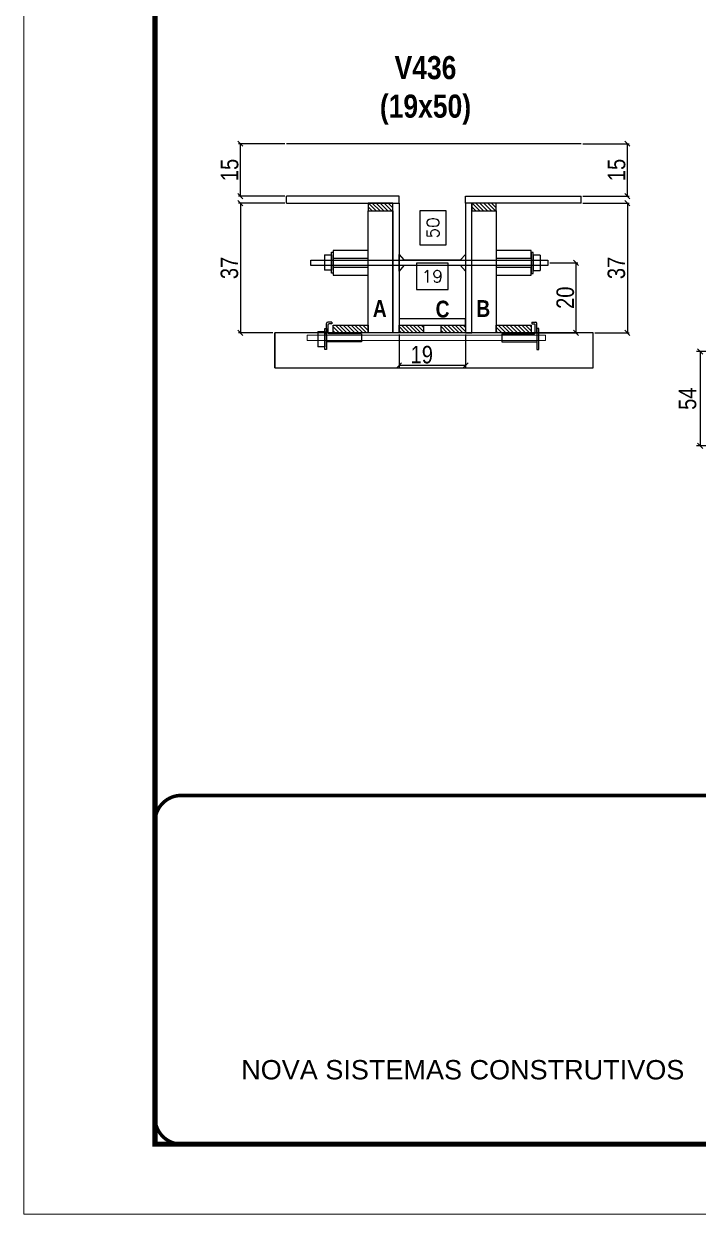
# Model space of a CAD drawing. Extents: x -3394 to 16474, y -5031 to 14397.
# Drawn here: x 7442 to 7828, y 3009 to 3689 of the extents above; entities that cross this region are included whole.
import ezdxf

# ---------------------------------------------------------------- set-up
doc = ezdxf.new("R2010")
doc.units = 0
doc.linetypes.add('CONTINUO', pattern=[0])
doc.linetypes.add('DASHED', pattern=[0.75, 0.5, -0.25])
doc.layers.get('0').update_dxf_attribs({"linetype": 'CONTINUOUS'})
doc.layers.get('Defpoints').update_dxf_attribs({"linetype": 'CONTINUOUS'})
for name, color, linetype in [('1HACHURA MADEIRAS', 1, 'CONTINUOUS'), ('barrote', 251, 'CONTINUOUS'), ('COTA', 241, 'CONTINUOUS'), ('Cota Seção (2x)', 4, 'CONTINUOUS'), ('detalhes', 4, 'CONTINUOUS'), ('NOMENCLATURA', 7, 'CONTINUOUS'), ('Painéis', 200, 'CONTINUOUS'), ('presilha', 1, 'CONTINUOUS'), ('SARR_2.2x10', 60, 'CONTINUOUS'), ('SARR_2.2x7', 40, 'CONTINUOUS'), ('SARR_3.5x7', 81, 'CONTINUOUS'), ('Tubo de PVC', 51, 'CONTINUOUS')]:
    doc.layers.add(name, color=color, linetype=linetype)
for name, color, linetype, lineweight in [('CONCRETO', 251, 'CONTINUOUS', 25), ('Folhas', 255, 'CONTINUOUS', 9), ('SARRAFO DE PRESSAO', 251, 'DASHED', 9), ('SCO-___-LAJ', 2, 'CONTINUOUS', 0)]:
    doc.layers.add(name, color=color, linetype=linetype, lineweight=lineweight)
doc.styles.add('ARIAL', font='arial.ttf')
doc.styles.add('COTA TECNICA', font='techl___.ttf', dxfattribs={"height": 10})
doc.styles.add('COTA TECNICA 2X', font='techl___.ttf', dxfattribs={"height": 10})
doc.styles.add('ROMANS', font='romans.shx')
doc.styles.add('TECNICA', font='techb___.ttf', dxfattribs={"height": 10})
doc.dimstyles.new('Cota Seção interna', dxfattribs={"dimtxt": 7, "dimasz": 6, "dimexe": 0.18, "dimexo": 2, "dimgap": -4, "dimtad": 3, "dimdec": 1, "dimlfac": 0.5, "dimzin": 12, "dimdsep": 46, "dimtxsty": 'ROMANS', "dimblk": 'ARCHTICK', "dimcen": 0.09, "dimse1": 1, "dimse2": 1, "dimsd1": 1, "dimsd2": 1, "dimclrd": 180, "dimclre": 5, "dimclrt": 1, "dimadec": 0, "dimazin": 3, "dimtfac": 1, "dimtdec": 1, "dimtofl": 0, "dimtmove": 0, "dimatfit": 3, "dimldrblk": 'ARCHTICK', "dimfxl": 1, "dimtolj": 1, "dimtzin": 0, "dimarcsym": 0})
doc.dimstyles.new('PAINEL', dxfattribs={"dimtxt": 10, "dimasz": 3, "dimexe": 3, "dimexo": 3, "dimgap": 3, "dimtad": 1, "dimdec": 1, "dimzin": 12, "dimdsep": 46, "dimtxsty": 'COTA TECNICA', "dimblk1": 'OBLIQUE', "dimblk2": 'OBLIQUE', "dimsah": 1, "dimcen": 0.9, "dimclrd": 4, "dimclre": 4, "dimclrt": 240, "dimadec": 1, "dimazin": 3, "dimtfac": 1, "dimtdec": 1, "dimtmove": 0, "dimatfit": 3, "dimfxl": 1, "dimtolj": 1, "dimtzin": 12, "dimarcsym": 0})
doc.dimstyles.new('SECAO', dxfattribs={"dimscale": 0.333333, "dimtxt": 5, "dimasz": 9, "dimexe": 3, "dimexo": 3, "dimgap": 3, "dimtad": 1, "dimdec": 1, "dimlfac": 0.5, "dimzin": 12, "dimdsep": 46, "dimtxsty": 'COTA TECNICA 2X', "dimblk1": 'OBLIQUE', "dimblk2": 'OBLIQUE', "dimsah": 1, "dimcen": 0.9, "dimclrd": 4, "dimclre": 4, "dimclrt": 240, "dimadec": 1, "dimazin": 3, "dimtfac": 1, "dimtdec": 1, "dimtmove": 0, "dimatfit": 3, "dimfxl": 1, "dimtolj": 1, "dimtzin": 12, "dimarcsym": 0})

# ---------------------------------------------------------------- blocks, each defined once
blk = doc.blocks.new('9999999999')
at = {"color": 30, "linetype": 'CONTINUO', "const_width": 2}
blk.add_lwpolyline([(99583.98, 34230.21), (99583.98, 34414.45, 0.414214), (99568.98, 34429.45), (98228.98, 34429.45, 0.414214), (98213.98, 34414.45), (98213.98, 34245.21, 0.414214), (98228.98, 34230.21), (99583.98, 34230.21)], format="xyb", dxfattribs=at)
at = {"layer": 'Folhas'}
blk.add_lwpolyline([(98138.98, 34190.21), (99623.98, 34190.21), (99623.98, 35240.21), (98138.98, 35240.21)], close=True, dxfattribs=at)
at = {"layer": 'Folhas', "color": 30, "const_width": 3}
blk.add_lwpolyline([(98213.98, 34230.21), (99583.98, 34230.21), (99583.98, 35200.21), (98213.98, 35200.21)], close=True, dxfattribs=at)
at = {"color": 7, "linetype": 'Continuous', "ltscale": 5, "style": 'ARIAL'}
blk.add_text('NOVA SISTEMAS CONSTRUTIVOS', height=11.0592, dxfattribs=at).set_placement((98263.19, 34267.21))
blk = doc.blocks.new('_Oblique')
at = {"color": 0, "linetype": 'ByBlock', "lineweight": -2}
blk.add_line((-0.5, -0.5), (0.5, 0.5), dxfattribs=at)
blk = doc.blocks.new('*D1490')
at = {"layer": 'COTA', "color": 4, "lineweight": -2, "transparency": 16777216}
for p, q in [((7656.6, 3511.96), (7656.6, 3493.29)), ((7694.6, 3511.96), (7694.6, 3493.29)), ((7694.6, 3494.29), (7656.6, 3494.29))]:
    blk.add_line(p, q, dxfattribs=at)
at = {"layer": 'Defpoints', "color": 0, "transparency": 16777216}
for p in [(7656.6, 3512.96), (7694.6, 3512.96), (7656.6, 3494.29)]:
    blk.add_point(p, dxfattribs=at)
at = {"layer": 'COTA', "color": 4, "lineweight": -2, "transparency": 16777216, "xscale": 3, "yscale": 3, "zscale": 3, "rotation": 180}
blk.add_blockref('_Oblique', (7656.6, 3494.29), dxfattribs=at)
at = {"layer": 'COTA', "color": 4, "lineweight": -2, "transparency": 16777216, "xscale": 3, "yscale": 3, "zscale": 3}
blk.add_blockref('_Oblique', (7694.6, 3494.29), dxfattribs=at)
at = {"layer": 'COTA', "color": 240, "transparency": 16777216, "insert": (7669.6, 3500.38), "char_height": 10, "attachment_point": 5, "style": 'COTA TECNICA 2X'}
blk.add_mtext('\\A1;19', dxfattribs=at)
blk = doc.blocks.new('PRESILHA METÁLICA 1')
at = {"layer": 'presilha'}
for p, q in [((12, 21), (8.6, 21)), ((12, 21), (12, 19.5)), ((0, 13), (6, 13)), ((0, 13), (0, 0)), ((6, 15.5), (7.5, 15.5)), ((6, -2.5), (6, 15.5)), ((6, 13), (6, 0)), ((7.5, 10.6), (7.5, 19.9)), ((7.5, 15.5), (7.5, -2.5)), ((9, 11.6), (9, 18.9)), ((12, 19.5), (9.6, 19.5)), ((37.5, 11), (9.6, 11)), ((37.5, 11), (37.5, 4.1)), ((6, 0), (0, 0)), ((37.5, 4.1), (7.5, 4.1)), ((7.5, -2.5), (6, -2.5))]:
    blk.add_line(p, q, dxfattribs=at)
for centre, radius, start, end in [((8.6, 19.9), 1.14, 90, 180), ((9.6, 18.9), 0.57, 90, 180), ((9.6, 11.6), 0.57, 180, 270)]:
    blk.add_arc(centre, radius, start, end, dxfattribs=at)
blk = doc.blocks.new('PRESILHA METÁLICA 2')
at = {"layer": 'presilha'}
for p, q in [((-5.2, 23.5), (-5.2, 22)), ((-5.2, 23.5), (-1.9, 23.5)), ((-5.2, 22), (-2.8, 22)), ((-2.2, 14.1), (-2.2, 21.4)), ((-0.8, 14.6), (-0.8, 22.4)), ((-30.8, 13.5), (-30.8, 6.6)), ((-30.8, 13.5), (-2.8, 13.5)), ((0.8, 18), (-0.8, 18)), ((-0.8, 18), (-0.8, 0)), ((0.8, 0), (0.8, 18)), ((-30.8, 6.6), (-0.8, 6.6)), ((-0.8, 0), (0.8, 0))]:
    blk.add_line(p, q, dxfattribs=at)
for centre, radius, start, end in [((-2.8, 21.4), 0.57, 0, 90), ((-1.9, 22.4), 1.14, 0, 90), ((-2.8, 14.1), 0.57, 270, 0)]:
    blk.add_arc(centre, radius, start, end, dxfattribs=at)
blk = doc.blocks.new('*D1491')
at = {"layer": 'COTA', "color": 4, "lineweight": -2, "transparency": 16777216}
for p, q in [((7591.3, 3586.96), (7564.95, 3586.96)), ((7565.95, 3586.96), (7565.95, 3512.96)), ((7584.55, 3512.96), (7564.95, 3512.96))]:
    blk.add_line(p, q, dxfattribs=at)
at = {"layer": 'Defpoints', "color": 0, "transparency": 16777216}
for p in [(7592.3, 3586.96), (7565.95, 3512.96), (7585.55, 3512.96)]:
    blk.add_point(p, dxfattribs=at)
at = {"layer": 'COTA', "color": 4, "lineweight": -2, "transparency": 16777216, "xscale": 3, "yscale": 3, "zscale": 3}
for p, rotation in [((7565.95, 3586.96), 90), ((7565.95, 3512.96), 270)]:
    blk.add_blockref('_Oblique', p, dxfattribs=dict(at, rotation=rotation))
at = {"layer": 'COTA', "color": 240, "transparency": 16777216, "insert": (7559.73, 3549.96), "char_height": 10, "attachment_point": 5, "rotation": 90, "style": 'COTA TECNICA 2X'}
blk.add_mtext('\\A1;37', dxfattribs=at)
blk = doc.blocks.new('*D1492')
at = {"layer": 'Cota Seção (2x)', "color": 180, "lineweight": -2, "transparency": 16777216}
for p, q in [((7683.45, 3582.52), (7668.45, 3582.52)), ((7668.45, 3582.52), (7668.45, 3563.19)), ((7683.45, 3563.19), (7683.45, 3582.52)), ((7668.45, 3563.19), (7683.45, 3563.19))]:
    blk.add_line(p, q, dxfattribs=at)
at = {"layer": 'Defpoints', "color": 0, "transparency": 16777216}
for p in [(7687.45, 3620.96), (7694.6, 3620.96), (7687.19, 3520.96)]:
    blk.add_point(p, dxfattribs=at)
at = {"layer": 'Cota Seção (2x)', "color": 1, "transparency": 16777216, "insert": (7675.95, 3572.85), "char_height": 7, "attachment_point": 5, "rotation": 90, "style": 'ROMANS'}
blk.add_mtext('\\A1;50', dxfattribs=at)
blk = doc.blocks.new('_ArchTick')
at = {"color": 0, "linetype": 'ByBlock', "const_width": 0.15}
blk.add_lwpolyline([(-0.5, -0.5), (0.5, 0.5)], dxfattribs=at)
blk = doc.blocks.new('*D1493')
at = {"layer": 'COTA', "color": 4, "lineweight": -2, "transparency": 16777216}
for p, q in [((7591.3, 3620.96), (7564.95, 3620.96)), ((7565.95, 3590.96), (7565.95, 3620.96)), ((7591.3, 3590.96), (7564.95, 3590.96))]:
    blk.add_line(p, q, dxfattribs=at)
at = {"layer": 'Defpoints', "color": 0, "transparency": 16777216}
for p in [(7565.95, 3620.96), (7592.3, 3620.96), (7592.3, 3590.96)]:
    blk.add_point(p, dxfattribs=at)
at = {"layer": 'COTA', "color": 4, "lineweight": -2, "transparency": 16777216, "xscale": 3, "yscale": 3, "zscale": 3}
for p, rotation in [((7565.95, 3620.96), 90), ((7565.95, 3590.96), 270)]:
    blk.add_blockref('_Oblique', p, dxfattribs=dict(at, rotation=rotation))
at = {"layer": 'COTA', "color": 240, "transparency": 16777216, "insert": (7559.84, 3605.96), "char_height": 10, "attachment_point": 5, "rotation": 90, "style": 'COTA TECNICA 2X'}
blk.add_mtext('\\A1;15', dxfattribs=at)
blk = doc.blocks.new('*D1494')
at = {"layer": 'COTA', "color": 4, "lineweight": -2, "transparency": 16777216}
for p, q in [((7761.71, 3586.96), (7788.06, 3586.96)), ((7787.06, 3586.96), (7787.06, 3512.96)), ((7768.46, 3512.96), (7788.06, 3512.96))]:
    blk.add_line(p, q, dxfattribs=at)
at = {"layer": 'Defpoints', "color": 0, "transparency": 16777216}
for p in [(7760.71, 3586.96), (7767.46, 3512.96), (7787.06, 3512.96)]:
    blk.add_point(p, dxfattribs=at)
at = {"layer": 'COTA', "color": 4, "lineweight": -2, "transparency": 16777216, "xscale": 3, "yscale": 3, "zscale": 3}
for p, rotation in [((7787.06, 3586.96), 90), ((7787.06, 3512.96), 270)]:
    blk.add_blockref('_Oblique', p, dxfattribs=dict(at, rotation=rotation))
at = {"layer": 'COTA', "color": 240, "transparency": 16777216, "insert": (7780.84, 3549.96), "char_height": 10, "attachment_point": 5, "rotation": 90, "style": 'COTA TECNICA 2X'}
blk.add_mtext('\\A1;37', dxfattribs=at)
blk = doc.blocks.new('*D1495')
at = {"layer": 'COTA', "color": 4, "lineweight": -2, "transparency": 16777216}
for p, q in [((7761.71, 3620.96), (7788.06, 3620.96)), ((7787.06, 3590.96), (7787.06, 3620.96)), ((7761.71, 3590.96), (7788.06, 3590.96))]:
    blk.add_line(p, q, dxfattribs=at)
at = {"layer": 'Defpoints', "color": 0, "transparency": 16777216}
for p in [(7760.71, 3620.96), (7787.06, 3620.96), (7760.71, 3590.96)]:
    blk.add_point(p, dxfattribs=at)
at = {"layer": 'COTA', "color": 4, "lineweight": -2, "transparency": 16777216, "xscale": 3, "yscale": 3, "zscale": 3}
for p, rotation in [((7787.06, 3620.96), 90), ((7787.06, 3590.96), 270)]:
    blk.add_blockref('_Oblique', p, dxfattribs=dict(at, rotation=rotation))
at = {"layer": 'COTA', "color": 240, "transparency": 16777216, "insert": (7780.95, 3605.96), "char_height": 10, "attachment_point": 5, "rotation": 90, "style": 'COTA TECNICA 2X'}
blk.add_mtext('\\A1;15', dxfattribs=at)
blk = doc.blocks.new('*D1643')
at = {"layer": 'Cota Seção (2x)', "color": 180, "lineweight": -2, "transparency": 16777216}
for p, q in [((7684.6, 3552.74), (7666.6, 3552.74)), ((7666.6, 3552.74), (7666.6, 3537.74)), ((7684.6, 3537.74), (7684.6, 3552.74)), ((7666.6, 3537.74), (7684.6, 3537.74))]:
    blk.add_line(p, q, dxfattribs=at)
at = {"layer": 'Defpoints', "color": 0, "transparency": 16777216}
for p in [(7694.6, 3533.74), (7656.6, 3520.96), (7694.6, 3520.96)]:
    blk.add_point(p, dxfattribs=at)
at = {"layer": 'Cota Seção (2x)', "color": 1, "transparency": 16777216, "insert": (7675.6, 3545.24), "char_height": 7, "attachment_point": 5, "style": 'ROMANS'}
blk.add_mtext('\\A1;19', dxfattribs=at)
blk = doc.blocks.new('*D1496')
at = {"layer": 'COTA', "color": 4, "lineweight": -2, "transparency": 16777216}
for p, q in [((7742.68, 3552.96), (7758.74, 3552.96)), ((7757.74, 3512.96), (7757.74, 3552.96)), ((7733.2, 3512.96), (7758.74, 3512.96))]:
    blk.add_line(p, q, dxfattribs=at)
at = {"layer": 'Defpoints', "color": 0, "transparency": 16777216}
for p in [(7741.68, 3552.96), (7757.74, 3552.96), (7732.2, 3512.96)]:
    blk.add_point(p, dxfattribs=at)
at = {"layer": 'COTA', "color": 4, "lineweight": -2, "transparency": 16777216, "xscale": 3, "yscale": 3, "zscale": 3}
for p, rotation in [((7757.74, 3552.96), 90), ((7757.74, 3512.96), 270)]:
    blk.add_blockref('_Oblique', p, dxfattribs=dict(at, rotation=rotation))
at = {"layer": 'COTA', "color": 240, "transparency": 16777216, "insert": (7751.63, 3532.96), "char_height": 10, "attachment_point": 5, "rotation": 90, "style": 'COTA TECNICA 2X'}
blk.add_mtext('\\A1;20', dxfattribs=at)
blk = doc.blocks.new('*D1510')
at = {"layer": 'COTA', "color": 4, "linetype": 'Continuous', "lineweight": -2, "transparency": 16777216}
for p, q in [((7864.04, 3502.28), (7826.62, 3502.28)), ((7828.62, 3502.28), (7828.62, 3448.28)), ((7864.04, 3448.28), (7826.62, 3448.28))]:
    blk.add_line(p, q, dxfattribs=at)
at = {"layer": 'Defpoints', "color": 0, "linetype": 'Continuous', "transparency": 16777216}
for p in [(7866.04, 3502.28), (7828.62, 3448.28), (7866.04, 3448.28)]:
    blk.add_point(p, dxfattribs=at)
at = {"layer": 'COTA', "color": 4, "linetype": 'Continuous', "lineweight": -2, "transparency": 16777216, "xscale": 3, "yscale": 3, "zscale": 3}
for p, rotation in [((7828.62, 3502.28), 90), ((7828.62, 3448.28), 270)]:
    blk.add_blockref('_Oblique', p, dxfattribs=dict(at, rotation=rotation))
at = {"layer": 'COTA', "color": 240, "linetype": 'Continuous', "transparency": 16777216, "insert": (7821.51, 3475.28), "char_height": 10, "attachment_point": 5, "rotation": 90, "style": 'COTA TECNICA'}
blk.add_mtext('\\A1;54', dxfattribs=at)

msp = doc.modelspace()

# ---------------------------------------------------------------- hatches: boundary and pattern name
at = {"layer": 'SARR_2.2x10'}
h = msp.add_hatch(dxfattribs=at)
h.set_pattern_fill('ANSI31', color=256, scale=0.5, angle=90)
h.set_pattern_definition([(135, (40716.8256, -119999.2055), (-1.122532015, -1.122532015), [])])
h.paths.add_polyline_path([(7619, 3517.36), (7619, 3512.96), (7639, 3512.96), (7639, 3517.36)])
h = msp.add_hatch(dxfattribs=at)
h.set_pattern_fill('ANSI31', color=256, scale=0.5, angle=90)
h.set_pattern_definition([(135, (40830.0256, -119999.2055), (-1.122532015, -1.122532015), [])])
h.paths.add_polyline_path([(7712.2, 3517.36), (7712.2, 3512.96), (7732.2, 3512.96), (7732.2, 3517.36)])
at = {"layer": 'SARR_2.2x7'}
h = msp.add_hatch(dxfattribs=at)
h.set_pattern_fill('ANSI31', color=256, scale=0.5, angle=90)
h.set_pattern_definition([(135, (40661.6256, -119929.6055), (-1.122532015, -1.122532015), [])])
h.paths.add_polyline_path([(7639, 3586.96), (7639, 3582.56), (7653, 3582.56), (7653, 3586.96)])
h = msp.add_hatch(dxfattribs=at)
h.set_pattern_fill('ANSI31', color=256, scale=0.5, angle=90)
h.set_pattern_definition([(135, (40720.8256, -119929.6055), (-1.122532015, -1.122532015), [])])
h.paths.add_polyline_path([(7698.2, 3586.96), (7698.2, 3582.56), (7712.2, 3582.56), (7712.2, 3586.96)])
h = msp.add_hatch(dxfattribs=at)
h.set_pattern_fill('ANSI31', color=256, scale=0.5, angle=90)
h.set_pattern_definition([(135, (40844.4256, -119999.2055), (-1.122532015, -1.122532015), [])])
h.paths.add_polyline_path([(7656.6, 3517.36), (7656.6, 3512.96), (7670.6, 3512.96), (7670.6, 3517.36)])
h = msp.add_hatch(dxfattribs=at)
h.set_pattern_fill('ANSI31', color=256, scale=0.5, angle=90)
h.set_pattern_definition([(135, (40868.4256, -119999.2055), (-1.122532015, -1.122532015), [])])
h.paths.add_polyline_path([(7680.6, 3517.36), (7680.6, 3512.96), (7694.6, 3512.96), (7694.6, 3517.36)])

# ---------------------------------------------------------------- linework, layer by layer
at = {"layer": '1HACHURA MADEIRAS', "elevation": 0}
for points in [[(7639, 3559.87), (7619, 3559.87), (7619, 3555.47), (7639, 3555.47)], [(7732.2, 3559.87), (7712.2, 3559.87), (7712.2, 3555.47), (7732.2, 3555.47)], [(7639, 3550.27), (7619, 3550.27), (7619, 3545.87), (7639, 3545.87)], [(7732.2, 3550.27), (7712.2, 3550.27), (7712.2, 3545.87), (7732.2, 3545.87)]]:
    msp.add_lwpolyline(points, close=True, dxfattribs=at)
at = {"layer": 'barrote', "elevation": 0}
msp.add_lwpolyline([(7585.55, 3492.96), (7767.46, 3492.96), (7767.46, 3512.96), (7585.55, 3512.96)], close=True, dxfattribs=at)
at = {"layer": 'CONCRETO', "linetype": 'Continuous'}
msp.add_line((7760.71, 3620.96), (7592.3, 3620.96), dxfattribs=at)
at = {"layer": 'detalhes', "color": 250}
msp.add_line((7585.55, 3492.96), (7585.55, 3512.96), dxfattribs=at)
at = {"layer": 'Painéis', "linetype": 'Continuous'}
for p, q in [((7592.3, 3586.96), (7592.3, 3590.96)), ((7760.71, 3586.96), (7760.71, 3590.96))]:
    msp.add_line(p, q, dxfattribs=at)
for points in [[(7592.3, 3586.96), (7656.6, 3586.96), (7656.6, 3590.96), (7592.3, 3590.96)], [(7760.71, 3586.96), (7694.6, 3586.96), (7694.6, 3590.96), (7760.71, 3590.96)]]:
    msp.add_lwpolyline(points, dxfattribs=at)
at = {"layer": 'Painéis', "linetype": 'Continuous', "elevation": 0}
for points in [[(7653, 3512.96), (7653, 3586.96), (7656.6, 3586.96), (7656.6, 3512.96)], [(7698.2, 3512.96), (7698.2, 3586.96), (7694.6, 3586.96), (7694.6, 3512.96)], [(7694.6, 3520.96), (7656.6, 3520.96), (7656.6, 3517.36), (7694.6, 3517.36)]]:
    msp.add_lwpolyline(points, close=True, dxfattribs=at)
at = {"layer": 'presilha'}
for p, q in [((7614, 3557.4), (7618, 3557.4)), ((7614, 3557.4), (7614, 3548.73)), ((7618, 3559.06), (7619, 3559.06)), ((7618, 3547.06), (7618, 3559.06)), ((7618, 3557.4), (7618, 3548.73)), ((7619, 3559.06), (7619, 3547.06)), ((7733.2, 3558.87, 0), (7732.2, 3558.87, 0)), ((7732.2, 3558.87, 0), (7732.2, 3546.87, 0)), ((7733.2, 3546.87, 0), (7733.2, 3558.87, 0)), ((7737.2, 3557.21, 0), (7733.2, 3557.21, 0)), ((7733.2, 3557.21, 0), (7733.2, 3548.54, 0)), ((7737.2, 3557.21, 0), (7737.2, 3548.54, 0)), ((7618, 3548.73), (7614, 3548.73)), ((7619, 3547.06), (7618, 3547.06)), ((7732.2, 3546.87, 0), (7733.2, 3546.87, 0)), ((7733.2, 3548.54, 0), (7737.2, 3548.54, 0))]:
    msp.add_line(p, q, dxfattribs=at)
at = {"layer": 'presilha', "elevation": 0}
msp.add_lwpolyline([(7606.22, 3554.46), (7741.68, 3554.46), (7741.68, 3551.46), (7606.22, 3551.46)], close=True, dxfattribs=at)
at = {"layer": 'SARR_2.2x10', "elevation": 0}
for points in [[(7619, 3517.36), (7639, 3517.36), (7639, 3512.96), (7619, 3512.96)], [(7712.2, 3517.36), (7732.2, 3517.36), (7732.2, 3512.96), (7712.2, 3512.96)]]:
    msp.add_lwpolyline(points, close=True, dxfattribs=at)
at = {"layer": 'SARR_2.2x7', "elevation": 0}
for points in [[(7653, 3586.96), (7639, 3586.96), (7639, 3582.56), (7653, 3582.56)], [(7712.2, 3586.96), (7698.2, 3586.96), (7698.2, 3582.56), (7712.2, 3582.56)], [(7656.6, 3517.36), (7670.6, 3517.36), (7670.6, 3512.96), (7656.6, 3512.96)], [(7680.6, 3517.36), (7694.6, 3517.36), (7694.6, 3512.96), (7680.6, 3512.96)]]:
    msp.add_lwpolyline(points, close=True, dxfattribs=at)
at = {"layer": 'SARR_3.5x7', "elevation": 0}
for points in [[(7639, 3582.56), (7653, 3582.56), (7653, 3512.96), (7639, 3512.96)], [(7698.2, 3582.56), (7712.2, 3582.56), (7712.2, 3512.96), (7698.2, 3512.96)]]:
    msp.add_lwpolyline(points, close=True, dxfattribs=at)
at = {"layer": 'SCO-___-LAJ', "color": 1, "elevation": 0}
msp.add_lwpolyline([(7604.15, 3511.63), (7740.32, 3511.63), (7740.32, 3508.43), (7604.15, 3508.43)], close=True, dxfattribs=at)
at = {"layer": 'Tubo de PVC', "elevation": 0}
msp.add_lwpolyline([(7694.6, 3557.71), (7694.6, 3548.22), (7691.8, 3551.37), (7659.4, 3551.37), (7656.6, 3548.22), (7656.6, 3557.71), (7659.4, 3554.56), (7691.8, 3554.56)], close=True, dxfattribs=at)

# ---------------------------------------------------------------- block references
at = {"layer": 'presilha', "xscale": 0.6666666666666666, "yscale": 0.6666666666666666, "zscale": 0.6666666666666666}
for name, p in [('PRESILHA METÁLICA 1', (7610.13, 3505)), ('PRESILHA METÁLICA 2', (7735.88, 3503.33))]:
    msp.add_blockref(name, p, dxfattribs=at)
at = {"layer": 'SARRAFO DE PRESSAO', "color": 6, "linetype": 'ByBlock'}
msp.add_blockref('9999999999', (-90696.77, -31180.83), dxfattribs=at)

# ---------------------------------------------------------------- texts
at = {"layer": 'detalhes', "style": 'TECNICA'}
for s, p in [('A', (7641.62, 3521.98)), ('C', (7677.51, 3521.67)), ('B', (7700.76, 3521.98))]:
    msp.add_text(s, height=9.6, dxfattribs=at).set_placement(p)
at = {"layer": 'NOMENCLATURA', "insert": (7671.72, 3671.03), "char_height": 13.2, "attachment_point": 2, "style": 'TECNICA'}
msp.add_mtext_dynamic_manual_height_columns('V436\\P(19x50)', width=13.2, gutter_width=1, heights=[0], dxfattribs=at)

# ---------------------------------------------------------------- dimensions: what is measured, and where the dimension line sits
at = {"layer": 'COTA'}
for base, p1, p2, angle, picture, middle in [((7565.95, 3620.96), (7592.3, 3590.96), (7592.3, 3620.96), 90, '*D1493', (7565.95, 3605.96)), ((7787.06, 3620.96), (7760.71, 3590.96), (7760.71, 3620.96), 90, '*D1495', (7787.06, 3605.96)), ((7656.6, 3494.29), (7694.6, 3512.96), (7656.6, 3512.96), 180, '*D1490', (7669.6, 3494.29))]:
    dim = msp.add_linear_dim(base=base, p1=p1, p2=p2, angle=angle, dimstyle='SECAO', dxfattribs=at)
    dim.commit()
    dim.dimension.update_dxf_attribs({"geometry": picture, "text_midpoint": middle, "dimtype": 160})
for base, p1, p2, picture, middle in [((7565.95, 3512.96), (7592.3, 3586.96), (7585.55, 3512.96), '*D1491', (7559.73, 3549.96)), ((7787.06, 3512.96), (7760.71, 3586.96), (7767.46, 3512.96), '*D1494', (7780.84, 3549.96)), ((7757.74, 3552.96), (7732.2, 3512.96), (7741.68, 3552.96), '*D1496', (7751.63, 3532.96))]:
    dim = msp.add_linear_dim(base=base, p1=p1, p2=p2, angle=90, dimstyle='SECAO', dxfattribs=at)
    dim.commit()
    dim.dimension.update_dxf_attribs({"geometry": picture, "text_midpoint": middle})
at = {"layer": 'COTA', "linetype": 'Continuous'}
dim = msp.add_linear_dim(base=(7828.62, 3448.28), p1=(7866.04, 3502.28), p2=(7866.04, 3448.28), angle=90, dimstyle='PAINEL', override={"dimexe": 2, "dimexo": 2, "dimgap": 2, "dimadec": 8, "dimtix": 1, "dimatfit": 2, "dimldrblk": 'Oblique'}, dxfattribs=at)
dim.commit()
dim.dimension.update_dxf_attribs({"geometry": '*D1510', "text_midpoint": (7821.51, 3475.28)})
at = {"layer": 'Cota Seção (2x)'}
dim = msp.add_linear_dim(base=(7687.45, 3620.96), p1=(7687.19, 3520.96), p2=(7694.6, 3620.96), angle=90, dimstyle='Cota Seção interna', dxfattribs=at)
dim.commit()
dim.dimension.update_dxf_attribs({"geometry": '*D1492', "text_midpoint": (7687.45, 3572.85), "dimtype": 160})
dim = msp.add_linear_dim(base=(7694.6, 3533.74), p1=(7656.6, 3520.96), p2=(7694.6, 3520.96), dimstyle='Cota Seção interna', dxfattribs=at)
dim.commit()
dim.dimension.update_dxf_attribs({"geometry": '*D1643', "text_midpoint": (7675.6, 3545.24)})

doc.saveas('drawing.dxf')
